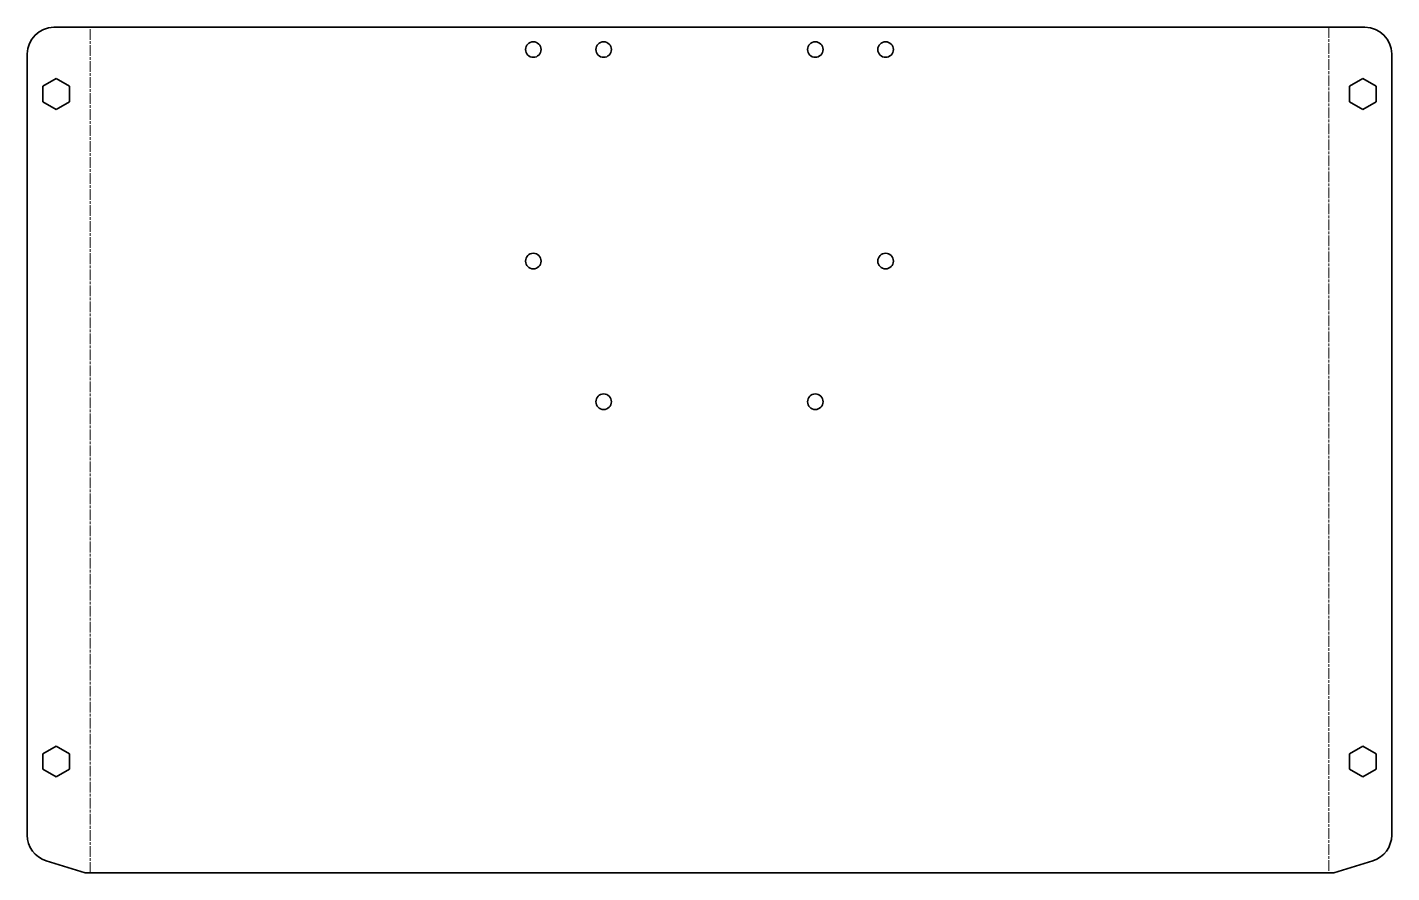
# Model space of a CAD drawing. Header units: inches. Extents: x 0 to 307, y 0 to 190.
import ezdxf

# ---------------------------------------------------------------- set-up
doc = ezdxf.new("R2010")
doc.units = ezdxf.units.IN
doc.header["$MEASUREMENT"] = 0
doc.linetypes.add('Chain', pattern=[13.68, 9.12, -1.14, 2.28, -1.14])
doc.layers.add('SIMUMAK Bend Centerline (ISO)', color=7, linetype='Chain', lineweight=9)
doc.layers.add('SIMUMAK Visible (ISO)', color=7, linetype='Continuous', lineweight=35)

# ---------------------------------------------------------------- blocks, each defined once
blk = doc.blocks.new('AMB-04-TSUP01_Sheet_AMB-04-TSUP01 (desplegada)')
at = {"layer": 'SIMUMAK Bend Centerline (ISO)', "ltscale": 0.263158}
for p, q in [((-139.13, -95), (-139.13, 95)), ((139.13, 95), (139.13, -95))]:
    blk.add_line(p, q, dxfattribs=at)
at = {"layer": 'SIMUMAK Visible (ISO)'}
for p, q in [((-147.26, 95), (147.26, 95)), ((-153.26, -86.57), (-153.26, 89)), ((153.26, 89), (153.26, -86.57)), ((-149.76, 81.73), (-146.76, 83.46)), ((-146.76, 83.46), (-143.76, 81.73)), ((143.76, 81.73), (146.76, 83.46)), ((146.76, 83.46), (149.76, 81.73)), ((-149.76, 78.27), (-149.76, 81.73)), ((-143.76, 81.73), (-143.76, 78.27)), ((143.76, 78.27), (143.76, 81.73)), ((149.76, 81.73), (149.76, 78.27)), ((-146.76, 76.54), (-149.76, 78.27)), ((-143.76, 78.27), (-146.76, 76.54)), ((146.76, 76.54), (143.76, 78.27)), ((149.76, 78.27), (146.76, 76.54)), ((-149.76, -68.27), (-146.76, -66.54)), ((-146.76, -66.54), (-143.76, -68.27)), ((143.76, -68.27), (146.76, -66.54)), ((146.76, -66.54), (149.76, -68.27)), ((-149.76, -71.73), (-149.76, -68.27)), ((-143.76, -68.27), (-143.76, -71.73)), ((143.76, -71.73), (143.76, -68.27)), ((149.76, -68.27), (149.76, -71.73)), ((-146.76, -73.46), (-149.76, -71.73)), ((-143.76, -71.73), (-146.76, -73.46)), ((146.76, -73.46), (143.76, -71.73)), ((149.76, -71.73), (146.76, -73.46)), ((-149.03, -92.3), (-140.26, -95)), ((140.26, -95), (-140.26, -95)), ((140.26, -95), (149.03, -92.3))]:
    blk.add_line(p, q, dxfattribs=at)
for centre in [(-39.58, 90), (-23.78, 90), (23.77, 90), (39.57, 90), (-39.58, 42.45), (39.57, 42.45), (-23.78, 10.85), (23.77, 10.85)]:
    blk.add_circle(centre, 1.75, dxfattribs=at)
at = {"layer": 'SIMUMAK Visible (ISO)', "extrusion": (0, 0, -1)}
for centre, start, end in [((147.26, 89), 360, 90), ((-147.26, 89), 90, 180), ((147.26, -86.57), 287.1027, 0), ((-147.26, -86.57), 180, 252.8973)]:
    blk.add_arc(centre, 6, start, end, dxfattribs=at)

msp = doc.modelspace()

# ---------------------------------------------------------------- block references
msp.add_blockref('AMB-04-TSUP01_Sheet_AMB-04-TSUP01 (desplegada)', (153.26, 95))

doc.saveas('drawing.dxf')
